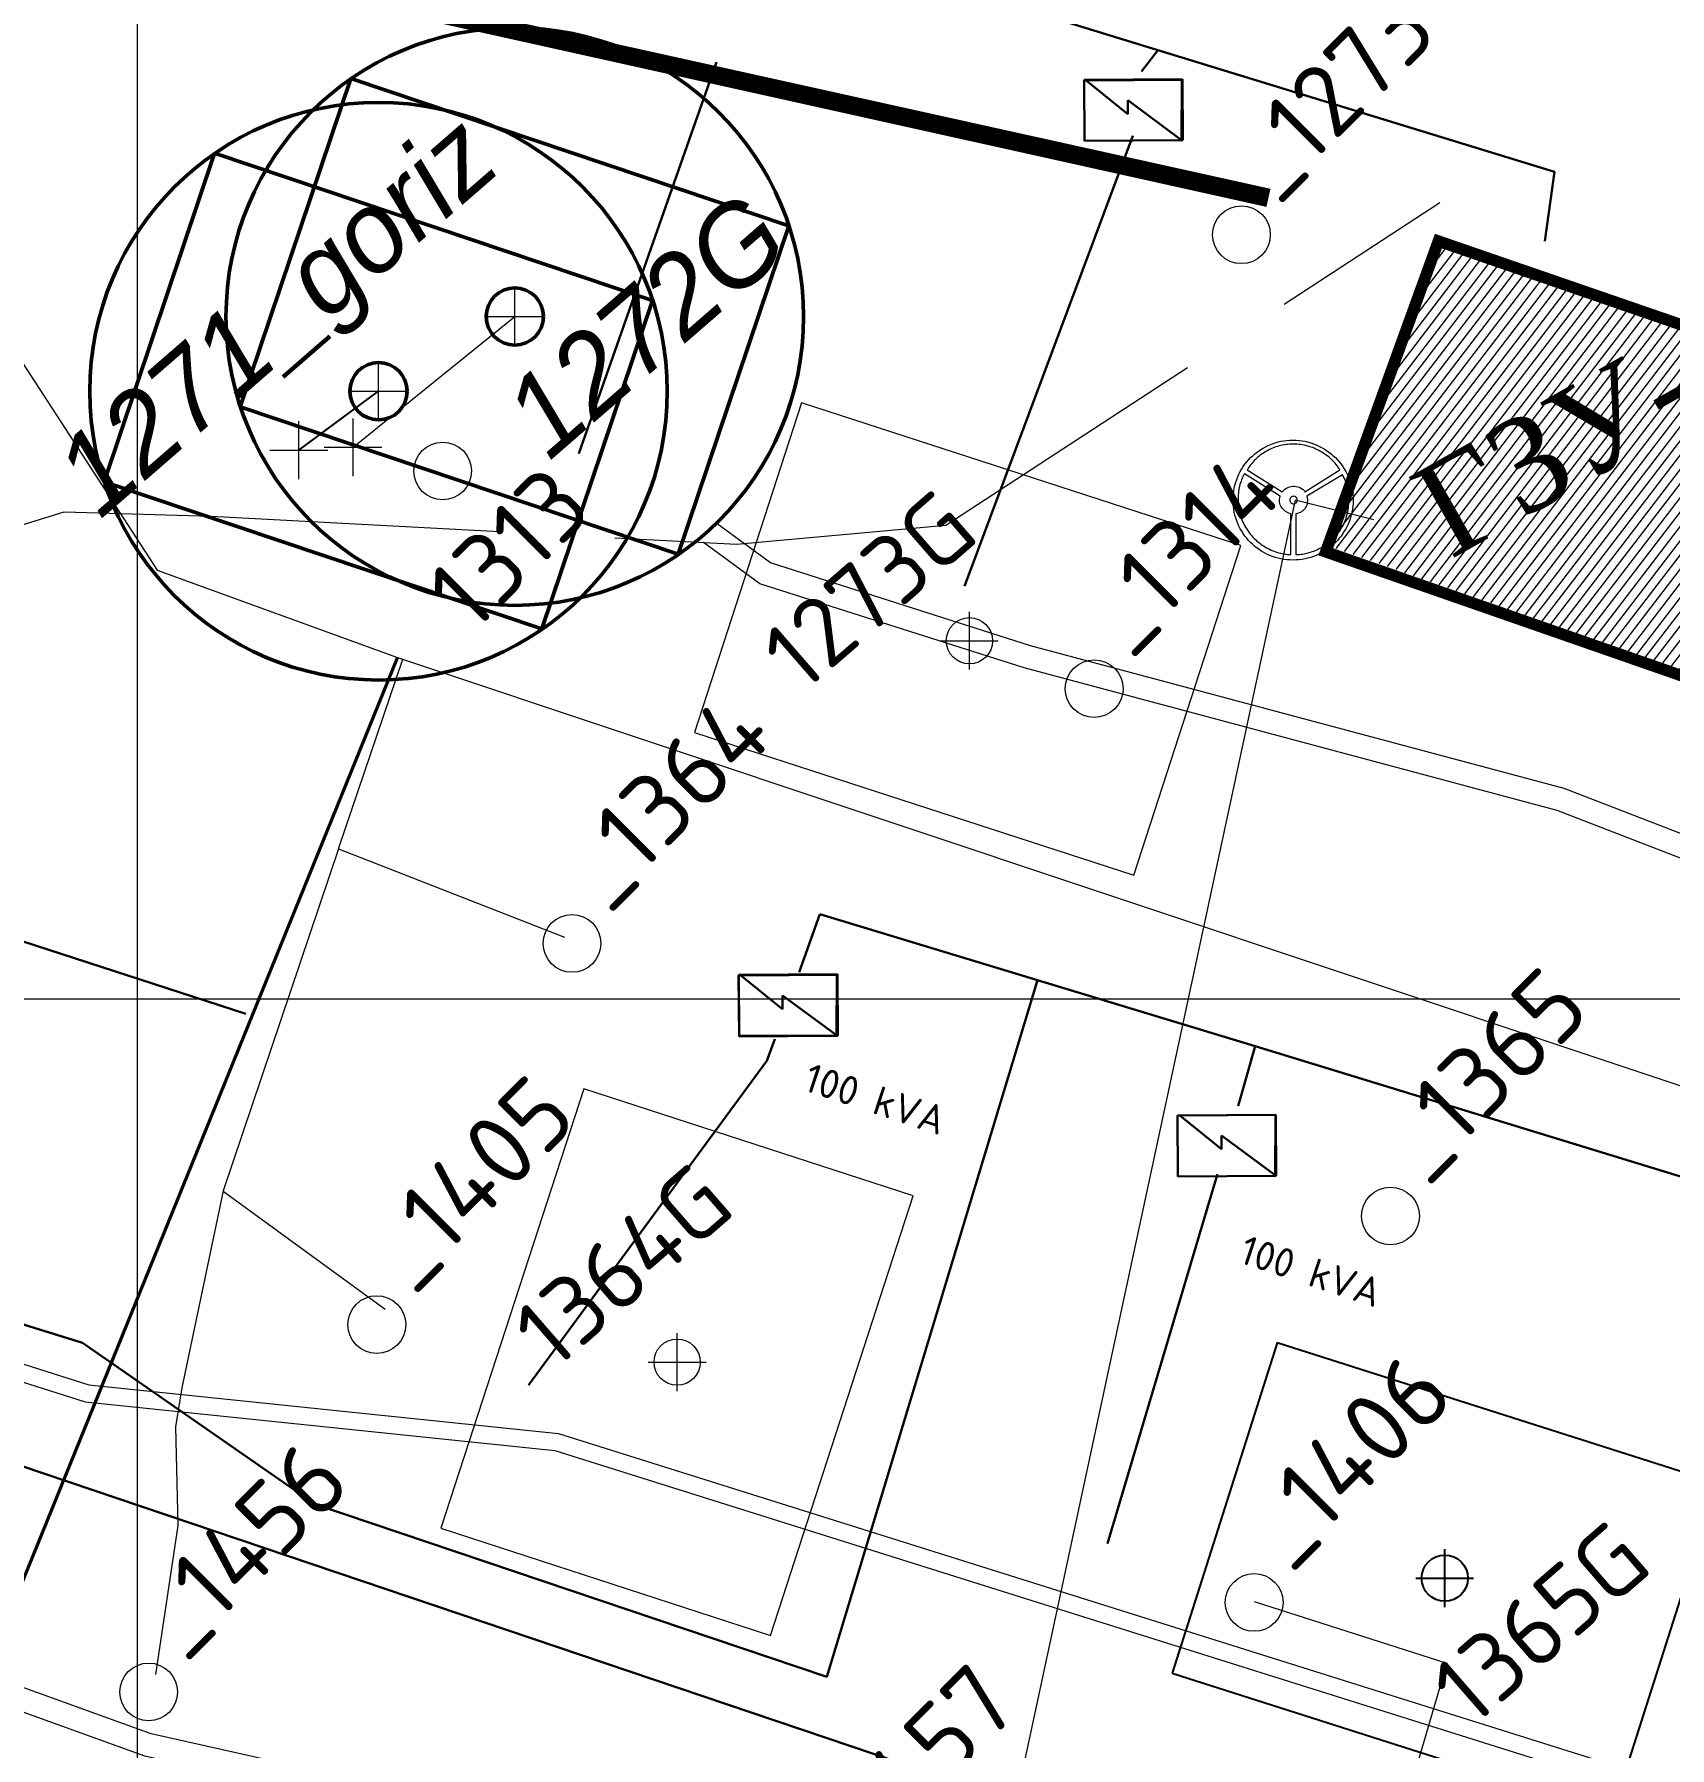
# Model space of a CAD drawing. Header units: millimetres. Extents: x 519 to 9564855, y -810 to 5021775.
# Drawn here: x 9535982.2 to 9536265.3, y 4998870.3 to 4999167 of the extents above; entities that cross this region are included whole.
import ezdxf

# ---------------------------------------------------------------- set-up
doc = ezdxf.new("R2010")
doc.units = ezdxf.units.MM
doc.header["$LTSCALE"] = 2
doc.header["$MEASUREMENT"] = 0
doc.header["$PDMODE"] = 2
doc.header["$PDSIZE"] = 5
doc.linetypes.add('92051501$0$GROUND2', pattern=[35, 25, -10])
for name, color, linetype in [('COMPOUND', 3, 'Continuous'), ('GRID_PULKOVO', 7, 'Continuous'), ('OilColl&Flowlines', 3, 'Continuous'), ('OLD WELLS(dr.bfr2000)', 24, 'Continuous'), ('ROAD_FIELD', 255, '92051501$0$GROUND2'), ('ROAD_GROUND', 9, 'Continuous'), ('Скважины на 2015 год', 7, 'Continuous'), ('Скважины на 2025 год _ОСМОТР', 5, 'Continuous')]:
    doc.layers.add(name, color=color, linetype=linetype)
for name, color, linetype, lineweight in [('Скважины на 2024 год-125', 10, 'Continuous', 40), ('Скважины на 2026', 222, 'Continuous', 50), ('Скважины на 2026 доп.', 222, 'Continuous', 50), ('ТХ_Проект. НГ', 244, 'g_122_n', 50), ('ТХ_Сущ. НГ', 244, 'g_122_n', 5), ('Электро', 1, 'Continuous', 30), ('Электроснаб', 1, 'Continuous', 18), ('Электроснабжене', 1, 'Continuous', 18)]:
    doc.layers.add(name, color=color, linetype=linetype, lineweight=lineweight)
doc.styles.add('92051501$0$STANDARD', font='simplex.shx')
doc.styles.add('Elect', font='isocpeur.ttf')
doc.styles.add('Line_GUGK', font='')
doc.styles.get("Standard").update_dxf_attribs({"font": 'isocpeur.ttf', "width": 0.5})
doc.styles.get('Line_GUGK').set_extended_font_data('Bm431', italic=True)
doc.linetypes.add('g_122_n', pattern='A,2,-2,3,-0.6,["Н",Line_GUGK,S=2,R=0,X=0,Y=-1],-3,3,-2,8,-2,8,-2,6', length=41.6)
doc.linetypes.add('WTR_LINE', pattern='A,0.5,-0.2,["W",92051501$0$STANDARD,S=0.1,R=0,X=-0.1,Y=-0.05],-0.05', length=0.75)

msp = doc.modelspace()

# ---------------------------------------------------------------- hatches: boundary and pattern name
at = {"layer": 'Скважины на 2015 год', "linetype": 'ByBlock', "lineweight": 0, "ltscale": 5}
h = msp.add_hatch(dxfattribs=at)
h.set_pattern_fill('ANSI31', color=5, scale=12, angle=7.5725136, style=0)
h.set_pattern_definition([(52.572513574, (751869.8456, -1213630.82), (-1.19118473032, 0.9116353099), [])])
h.paths.add_polyline_path([(9536206.66141, 4999078.31444), (9536290.62971, 4999048.67857), (9536309.25463, 4999101.44918), (9536225.28633, 4999131.08505)])
h.paths.add_polyline_path([(9536228.11061, 4999065.96258), (9536333.33134, 4999125.66926), (9536316.47115, 4999155.38189), (9536211.25041, 4999095.67521)], flags=9)

# ---------------------------------------------------------------- linework, layer by layer
at = {"color": 5, "linetype": 'WTR_LINE', "lineweight": 0, "ltscale": 20}
for p, q in [((9536193.39914, 4998895.64913), (9536226.73783, 4998884.99399)), ((9536226.73783, 4998884.99399), (9536150.40934, 4998624.90711))]:
    msp.add_line(p, q, dxfattribs=at)
at = {"layer": 'COMPOUND', "lineweight": 0, "const_width": 2}
msp.add_lwpolyline([(9536309.54316, 4999102.16352), (9536290.34118, 4999047.96422), (9536205.79559, 4999077.39909), (9536225.29755, 4999131.19838), (9536309.54316, 4999102.16352)], dxfattribs=at)
at = {"layer": 'GRID_PULKOVO', "lineweight": 0}
for p, q in [((9536000, 5010000), (9536000, 4992000)), ((9533000, 4999000), (9548000, 4999000))]:
    msp.add_line(p, q, dxfattribs=at)
at = {"layer": 'OilColl&Flowlines', "color": 3, "linetype": 'ByBlock', "lineweight": 0, "ltscale": 50}
msp.add_lwpolyline([(9535842.89551, 4999187.71078), (9535953.13227, 4999151.60181), (9536003.4826, 4999074.2352), (9536045.05807, 4999059.11796), (9536584.00191, 4998879.20423), (9537271.93043, 4998672.00883), (9537451.05773, 4998617.67724)], dxfattribs=at)
at = {"layer": 'OilColl&Flowlines', "lineweight": 0}
for points in [[(9536200.13989, 4999096.74684), (9536200.13989, 4999096.74684), (9536200.66961, 4999096.73645), (9536201.18895, 4999096.69491), (9536201.70829, 4999096.6222), (9536202.21723, 4999096.53911), (9536202.7158, 4999096.41447), (9536203.20397, 4999096.27944), (9536203.69215, 4999096.11325), (9536204.15955, 4999095.92629), (9536204.61656, 4999095.71856), (9536205.06319, 4999095.49005), (9536205.49943, 4999095.24077), (9536205.92529, 4999094.97071), (9536206.33037, 4999094.67989), (9536206.72507, 4999094.36828), (9536207.09899, 4999094.0463), (9536207.46252, 4999093.70354), (9536207.80528, 4999093.34), (9536208.13766, 4999092.96608), (9536208.44926, 4999092.57138), (9536208.74009, 4999092.1663), (9536209.01014, 4999091.74045), (9536209.25942, 4999091.30421), (9536209.48793, 4999090.85758), (9536209.70605, 4999090.40056), (9536209.89301, 4999089.92277), (9536210.0592, 4999089.44498), (9536210.19423, 4999088.94642), (9536210.30848, 4999088.44786), (9536210.40196, 4999087.93891), (9536210.47467, 4999087.41958), (9536210.51622, 4999086.88985), (9536210.5266, 4999086.36013), (9536210.5266, 4999086.36013), (9536210.51622, 4999085.82002), (9536210.47467, 4999085.2903), (9536210.40196, 4999084.77096), (9536210.30848, 4999084.26202), (9536210.19423, 4999083.76345), (9536210.0592, 4999083.26489), (9536209.89301, 4999082.77672), (9536209.70605, 4999082.30931), (9536209.48793, 4999081.8523), (9536209.25942, 4999081.40567), (9536209.01014, 4999080.96943), (9536208.74009, 4999080.54357), (9536208.44926, 4999080.13849), (9536208.13766, 4999079.7438), (9536207.80528, 4999079.36987), (9536207.46252, 4999079.00634), (9536207.09899, 4999078.66358), (9536206.72507, 4999078.34159), (9536206.33037, 4999078.02999), (9536205.92529, 4999077.73916), (9536205.49943, 4999077.46911), (9536205.06319, 4999077.21983), (9536204.61656, 4999076.99132), (9536204.15955, 4999076.78358), (9536203.69215, 4999076.59662), (9536203.20397, 4999076.44082), (9536202.7158, 4999076.29541), (9536202.21723, 4999076.18115), (9536201.70829, 4999076.08767), (9536201.18895, 4999076.02535), (9536200.66961, 4999075.98381), (9536200.13989, 4999075.97342), (9536200.13989, 4999075.97342), (9536199.59978, 4999075.98381), (9536199.07006, 4999076.02535), (9536198.55073, 4999076.08767), (9536198.04178, 4999076.18115), (9536197.53283, 4999076.29541), (9536197.04465, 4999076.44082), (9536196.55648, 4999076.59662), (9536196.08908, 4999076.78358), (9536195.62167, 4999076.99132), (9536195.17504, 4999077.21983), (9536194.7388, 4999077.46911), (9536194.32333, 4999077.73916), (9536193.91825, 4999078.02999), (9536193.52356, 4999078.34159), (9536193.14964, 4999078.66358), (9536192.7861, 4999079.00634), (9536192.44334, 4999079.36987), (9536192.11097, 4999079.7438), (9536191.80975, 4999080.13849), (9536191.51892, 4999080.54357), (9536191.24887, 4999080.96943), (9536190.99959, 4999081.40567), (9536190.77108, 4999081.8523), (9536190.56335, 4999082.30931), (9536190.37638, 4999082.77672), (9536190.22058, 4999083.26489), (9536190.07517, 4999083.76345), (9536189.96092, 4999084.26202), (9536189.86744, 4999084.77096), (9536189.80512, 4999085.2903), (9536189.76357, 4999085.82002), (9536189.75318, 4999086.36013), (9536189.75318, 4999086.36013), (9536189.76357, 4999086.88985), (9536189.80512, 4999087.41958), (9536189.86744, 4999087.93891), (9536189.96092, 4999088.44786), (9536190.07517, 4999088.94642), (9536190.22058, 4999089.44498), (9536190.37638, 4999089.92277), (9536190.56335, 4999090.40056), (9536190.77108, 4999090.85758), (9536190.99959, 4999091.30421), (9536191.24887, 4999091.74045), (9536191.51892, 4999092.1663), (9536191.80975, 4999092.57138), (9536192.11097, 4999092.96608), (9536192.44334, 4999093.34), (9536192.7861, 4999093.70354), (9536193.14964, 4999094.0463), (9536193.52356, 4999094.36828), (9536193.91825, 4999094.67989), (9536194.32333, 4999094.97071), (9536194.7388, 4999095.24077), (9536195.17504, 4999095.49005), (9536195.62167, 4999095.71856), (9536196.08908, 4999095.92629), (9536196.55648, 4999096.11325), (9536197.04465, 4999096.27944), (9536197.53283, 4999096.41447), (9536198.04178, 4999096.53911), (9536198.55073, 4999096.6222), (9536199.07006, 4999096.69491), (9536199.59978, 4999096.73645), (9536200.13989, 4999096.74684)], [(9536198.27028, 4999087.78311), (9536198.27028, 4999087.78311), (9536198.47802, 4999088.03239), (9536198.71691, 4999088.25051), (9536198.97658, 4999088.42709), (9536199.23625, 4999088.56211), (9536199.51669, 4999088.65559), (9536199.80752, 4999088.7283), (9536200.09835, 4999088.75946), (9536200.38917, 4999088.75946), (9536200.66961, 4999088.7283), (9536200.95006, 4999088.66598), (9536201.20972, 4999088.58289), (9536201.44862, 4999088.46863), (9536201.67713, 4999088.33361), (9536201.86409, 4999088.16742), (9536202.03027, 4999087.99084), (9536202.1653, 4999087.78311), (9536208.25191, 4999091.59503), (9536208.25191, 4999091.59503), (9536208.1065, 4999091.83393), (9536207.94031, 4999092.06243), (9536207.77412, 4999092.29094), (9536207.59755, 4999092.51945), (9536207.41059, 4999092.73757), (9536207.22363, 4999092.95569), (9536207.01589, 4999093.16343), (9536206.80816, 4999093.37116), (9536206.59004, 4999093.56851), (9536206.37192, 4999093.76586), (9536206.13302, 4999093.95282), (9536205.89413, 4999094.12939), (9536205.65524, 4999094.30596), (9536205.40595, 4999094.47215), (9536205.14629, 4999094.63834), (9536204.88662, 4999094.78375), (9536204.61656, 4999094.92917), (9536204.34651, 4999095.07458), (9536204.06607, 4999095.19922), (9536203.78563, 4999095.32386), (9536203.50519, 4999095.43812), (9536203.21436, 4999095.54198), (9536202.92353, 4999095.63546), (9536202.6327, 4999095.71856), (9536202.33149, 4999095.80165), (9536202.03027, 4999095.86397), (9536201.72906, 4999095.92629), (9536201.41746, 4999095.97822), (9536201.11624, 4999096.00938), (9536200.80464, 4999096.04055), (9536200.49304, 4999096.05093), (9536200.18144, 4999096.06132), (9536200.18144, 4999096.06132), (9536199.86984, 4999096.05093), (9536199.55824, 4999096.04055), (9536199.24664, 4999096.00938), (9536198.93503, 4999095.97822), (9536198.63382, 4999095.92629), (9536198.3326, 4999095.87436), (9536198.03139, 4999095.81204), (9536197.74056, 4999095.73933), (9536197.43935, 4999095.64585), (9536197.15891, 4999095.55237), (9536196.86808, 4999095.45889), (9536196.58764, 4999095.34464), (9536196.31758, 4999095.21999), (9536196.04753, 4999095.09535), (9536195.77747, 4999094.96033), (9536195.51781, 4999094.81491), (9536195.25814, 4999094.6695), (9536195.00886, 4999094.50331), (9536194.75958, 4999094.33712), (9536194.52068, 4999094.17094), (9536194.29217, 4999093.98398), (9536194.06367, 4999093.79702), (9536193.84555, 4999093.61005), (9536193.62742, 4999093.40232), (9536193.41969, 4999093.19459), (9536193.22234, 4999092.98685), (9536193.03538, 4999092.76873), (9536192.84842, 4999092.54022), (9536192.67185, 4999092.31172), (9536192.49527, 4999092.08321), (9536192.33947, 4999091.84431), (9536192.18367, 4999091.59503), (9536198.27028, 4999087.78311)], [(9536199.73481, 4999083.97119), (9536199.73481, 4999083.97119), (9536199.49592, 4999084.05428), (9536199.26741, 4999084.14776), (9536199.0389, 4999084.2724), (9536198.83117, 4999084.40743), (9536198.63382, 4999084.56323), (9536198.45725, 4999084.72942), (9536198.29106, 4999084.91638), (9536198.15603, 4999085.11373), (9536198.03139, 4999085.32146), (9536197.92752, 4999085.53958), (9536197.85482, 4999085.76809), (9536197.80288, 4999086.00698), (9536197.78211, 4999086.25626), (9536197.7925, 4999086.50554), (9536197.83404, 4999086.75483), (9536197.90675, 4999087.01449), (9536191.70588, 4999090.90951), (9536191.70588, 4999090.90951), (9536191.57086, 4999090.66023), (9536191.44622, 4999090.41095), (9536191.33196, 4999090.15128), (9536191.22809, 4999089.89161), (9536191.12423, 4999089.62156), (9536191.03075, 4999089.34112), (9536190.94765, 4999089.07106), (9536190.87495, 4999088.78023), (9536190.81263, 4999088.49979), (9536190.76069, 4999088.20897), (9536190.70876, 4999087.91814), (9536190.6776, 4999087.62731), (9536190.64644, 4999087.32609), (9536190.62567, 4999087.02488), (9536190.61528, 4999086.72367), (9536190.61528, 4999086.42245), (9536190.62567, 4999086.12124), (9536190.64644, 4999085.82002), (9536190.66721, 4999085.50842), (9536190.70876, 4999085.20721), (9536190.75031, 4999084.90599), (9536190.81263, 4999084.60478), (9536190.87495, 4999084.30356), (9536190.94765, 4999084.00235), (9536191.03075, 4999083.70113), (9536191.12423, 4999083.41031), (9536191.22809, 4999083.11948), (9536191.34235, 4999082.82865), (9536191.46699, 4999082.53782), (9536191.60202, 4999082.25738), (9536191.74743, 4999081.97694), (9536191.90323, 4999081.6965), (9536191.90323, 4999081.6965), (9536192.05903, 4999081.42644), (9536192.23561, 4999081.16678), (9536192.40179, 4999080.90711), (9536192.58875, 4999080.65783), (9536192.7861, 4999080.41893), (9536192.98345, 4999080.18004), (9536193.1808, 4999079.95153), (9536193.39892, 4999079.73341), (9536193.60665, 4999079.52568), (9536193.83516, 4999079.31794), (9536194.06367, 4999079.12059), (9536194.30256, 4999078.93363), (9536194.54146, 4999078.74667), (9536194.78035, 4999078.58048), (9536195.02963, 4999078.4143), (9536195.2893, 4999078.2585), (9536195.53858, 4999078.1027), (9536195.80863, 4999077.96767), (9536196.0683, 4999077.83264), (9536196.33836, 4999077.708), (9536196.60841, 4999077.59375), (9536196.88885, 4999077.48988), (9536197.15891, 4999077.38601), (9536197.43935, 4999077.30292), (9536197.73018, 4999077.21983), (9536198.01062, 4999077.14712), (9536198.29106, 4999077.0848), (9536198.58189, 4999077.03286), (9536198.87271, 4999076.98093), (9536199.15315, 4999076.94977), (9536199.44398, 4999076.929), (9536199.73481, 4999076.90822), (9536199.73481, 4999083.97119)], [(9536202.52884, 4999087.01449), (9536202.52884, 4999087.01449), (9536202.59116, 4999086.74444), (9536202.62232, 4999086.47438), (9536202.62232, 4999086.21472), (9536202.60154, 4999085.96544), (9536202.56, 4999085.71615), (9536202.49768, 4999085.47726), (9536202.4042, 4999085.25914), (9536202.30033, 4999085.05141), (9536202.1653, 4999084.85406), (9536201.99911, 4999084.6671), (9536201.82254, 4999084.5113), (9536201.62519, 4999084.3555), (9536201.40707, 4999084.23086), (9536201.16818, 4999084.12699), (9536200.90851, 4999084.03351), (9536200.62807, 4999083.97119), (9536200.62807, 4999076.90822), (9536200.62807, 4999076.90822), (9536200.90851, 4999076.91861), (9536201.18895, 4999076.93938), (9536201.46939, 4999076.97054), (9536201.74983, 4999077.01209), (9536202.03027, 4999077.06402), (9536202.31071, 4999077.11596), (9536202.59116, 4999077.18867), (9536202.8716, 4999077.26137), (9536203.15204, 4999077.34447), (9536203.43248, 4999077.43795), (9536203.71292, 4999077.54181), (9536203.98298, 4999077.64568), (9536204.25303, 4999077.77032), (9536204.52308, 4999077.89496), (9536204.79314, 4999078.02999), (9536205.05281, 4999078.1754), (9536205.31247, 4999078.32082), (9536205.57214, 4999078.487), (9536205.82142, 4999078.65319), (9536206.0707, 4999078.82977), (9536206.3096, 4999079.00634), (9536206.54849, 4999079.20369), (9536206.777, 4999079.40103), (9536207.00551, 4999079.60877), (9536207.22363, 4999079.8165), (9536207.43136, 4999080.04501), (9536207.6391, 4999080.27352), (9536207.83644, 4999080.51241), (9536208.02341, 4999080.75131), (9536208.21037, 4999081.00059), (9536208.37655, 4999081.26026), (9536208.54274, 4999081.53031), (9536208.54274, 4999081.53031), (9536208.69854, 4999081.81075), (9536208.84396, 4999082.09119), (9536208.97898, 4999082.38202), (9536209.10362, 4999082.66246), (9536209.20749, 4999082.95329), (9536209.31136, 4999083.2545), (9536209.40484, 4999083.54533), (9536209.48793, 4999083.83616), (9536209.56064, 4999084.13737), (9536209.63335, 4999084.43859), (9536209.68528, 4999084.72942), (9536209.72683, 4999085.03063), (9536209.75799, 4999085.33185), (9536209.78915, 4999085.63306), (9536209.79953, 4999085.92389), (9536209.80992, 4999086.2251), (9536209.80992, 4999086.52632), (9536209.78915, 4999086.81715), (9536209.76837, 4999087.10797), (9536209.73721, 4999087.40919), (9536209.70605, 4999087.70002), (9536209.65412, 4999087.98046), (9536209.60219, 4999088.27129), (9536209.52948, 4999088.55173), (9536209.45677, 4999088.83217), (9536209.37368, 4999089.11261), (9536209.2802, 4999089.39305), (9536209.18672, 4999089.6631), (9536209.07246, 4999089.92277), (9536208.95821, 4999090.19283), (9536208.83357, 4999090.45249), (9536208.69854, 4999090.70178), (9536202.52884, 4999087.01449)], [(9536202.603, 4998822.202), (9536148.728, 4998844.938), (9536200.57027, 4999086.32153)], [(9536200.22299, 4999087.01449), (9536200.22299, 4999087.01449), (9536200.08796, 4999087.00411), (9536199.96332, 4999086.96256), (9536199.85945, 4999086.90024), (9536199.75558, 4999086.82753), (9536199.68288, 4999086.72367), (9536199.62056, 4999086.6198), (9536199.57901, 4999086.49516), (9536199.56862, 4999086.36013), (9536199.56862, 4999086.36013), (9536199.57901, 4999086.2251), (9536199.62056, 4999086.11085), (9536199.68288, 4999085.9966), (9536199.75558, 4999085.90312), (9536199.85945, 4999085.82002), (9536199.96332, 4999085.76809), (9536200.08796, 4999085.72654), (9536200.22299, 4999085.71615), (9536200.22299, 4999085.71615), (9536200.35801, 4999085.72654), (9536200.47227, 4999085.76809), (9536200.58652, 4999085.82002), (9536200.68, 4999085.90312), (9536200.76309, 4999085.9966), (9536200.81503, 4999086.11085), (9536200.85658, 4999086.2251), (9536200.86696, 4999086.36013), (9536200.86696, 4999086.36013), (9536200.85658, 4999086.49516), (9536200.81503, 4999086.6198), (9536200.76309, 4999086.72367), (9536200.68, 4999086.82753), (9536200.58652, 4999086.90024), (9536200.47227, 4999086.96256), (9536200.35801, 4999087.00411), (9536200.22299, 4999087.01449)], [(9536214.124, 4999082.949), (9536200.488, 4999086.342)]]:
    msp.add_lwpolyline(points, dxfattribs=at)
at = {"layer": 'OLD WELLS(dr.bfr2000)', "lineweight": 0}
for centre in [(9536191.2, 4999132.3), (9536052.9, 4999091.4), (9536165.7, 4999053.7), (9536075.3, 4999009.6), (9536217, 4998962.4), (9536041.5, 4998943.6), (9536193.4, 4998895.5), (9536002, 4998880)]:
    msp.add_circle(centre, 5, dxfattribs=at)
at = {"layer": 'ROAD_FIELD', "color": 5, "lineweight": 0}
msp.add_lwpolyline([(9535741.5607, 4999007.75802), (9535826.75198, 4999033.03513), (9535916.40027, 4999052.68816), (9535941.91437, 4999070.25093), (9535987.35013, 4999084.34044), (9536012.82527, 4999083.5608), (9536103.7781, 4999078.70935), (9536139.99506, 4999081.99143), (9536225.53064, 4999137.86818)], dxfattribs=at)
at = {"layer": 'ROAD_FIELD', "lineweight": 0}
msp.add_lwpolyline([(9535741.5607, 4999007.75802), (9535826.75198, 4999033.03513), (9535916.40027, 4999052.68816), (9535941.91437, 4999070.25093), (9535987.35013, 4999084.34044), (9536012.82527, 4999083.5608), (9536103.7781, 4999078.70935), (9536139.99506, 4999081.99143), (9536225.53064, 4999137.86818)], dxfattribs=at)
at = {"layer": 'ROAD_GROUND', "color": 8, "lineweight": 0, "const_width": 3, "flags": 128}
msp.add_lwpolyline([(9535482.88214, 4999363.53279), (9535740.35303, 4999287.63363), (9535851.01359, 4999254.23529), (9535968.89072, 4999210.95935), (9536029.46611, 4999192.94579), (9536044.426, 4999172.33617), (9536195.88008, 4999138.71435)], dxfattribs=at)
at = {"layer": 'ROAD_GROUND', "lineweight": 0, "flags": 128}
for points in [[(9535483.30627, 4999364.97158), (9535740.78181, 4999289.07105), (9535851.48918, 4999255.65858), (9535969.36344, 4999212.38369), (9536030.38123, 4999194.23858), (9536045.306, 4999173.67733), (9536196.20515, 4999140.17871)], [(9535482.458, 4999362.094), (9535739.915, 4999286.199), (9535850.538, 4999252.812), (9535968.418, 4999209.535), (9536028.551, 4999191.653), (9536043.546, 4999170.995), (9536195.555, 4999137.25)]]:
    msp.add_lwpolyline(points, dxfattribs=at)
at = {"layer": 'ROAD_GROUND', "lineweight": 0}
for points in [[(9536430.58638, 4998971.0824), (9536314.23743, 4999010.47496), (9536247.10045, 4999036.42858), (9536154.7024, 4999061.15007), (9536109.63576, 4999075.49008), (9536100.41153, 4999082.24257)], [(9536429.30361, 4998967.29366), (9536312.87429, 4999006.71343), (9536245.8588, 4999032.6201), (9536153.57843, 4999057.31009), (9536107.80025, 4999071.87652), (9536098.0488, 4999079.01495)], [(9535735.34603, 4999006.41982), (9535897.56916, 4998959.88296), (9535991.02239, 4998930.20254), (9536072.3267, 4998921.80209), (9536315.70082, 4998845.27312), (9536368.2627, 4998831.28326), (9536569.77871, 4998762.04733)], [(9535741.5607, 4999007.75802), (9535898.437, 4998962.755), (9535991.637, 4998933.155), (9536072.937, 4998924.755), (9536316.537, 4998848.155), (9536369.137, 4998834.155), (9536570.75351, 4998764.88454)], [(9536550.68935, 4998698.67657), (9536517.14351, 4998714.05618), (9536449.32948, 4998730.99886), (9536389.88939, 4998748.93158), (9536328.89098, 4998772.1192), (9536276.37587, 4998793.86126), (9536234.47213, 4998810.56642), (9536177.53344, 4998820.733), (9536129.81305, 4998844.1662), (9536002.44911, 4998872.74853), (9535936.11277, 4998896.69996), (9535697.45964, 4998976.27686)], [(9536549.02233, 4998695.04049), (9536515.81387, 4998710.26542), (9536448.26641, 4998727.1415), (9536388.59947, 4998745.14267), (9536327.41494, 4998768.40104), (9536274.89461, 4998790.14563), (9536233.36867, 4998806.70018), (9536176.27589, 4998816.89428), (9536128.47507, 4998840.36698), (9536001.32751, 4998868.90075), (9535934.84749, 4998892.90535), (9535693.7251, 4998973.3056)]]:
    msp.add_lwpolyline(points, dxfattribs=at)
at = {"layer": 'Скважины на 2024 год-125', "color": 0, "linetype": 'ByBlock', "lineweight": 0}
for points in [[(9536096.48723, 4999046.12898), (9536172.57175, 4999021.40762), (9536191.11277, 4999078.47102), (9536115.02825, 4999103.19238)], [(9536109.67102, 4998889.78723), (9536134.39238, 4998965.87175), (9536077.32898, 4998984.41277), (9536052.60762, 4998908.32825)]]:
    msp.add_lwpolyline(points, close=True, dxfattribs=at)
for centre in [(9536144.1, 4999062), (9536093.5, 4998937.1)]:
    msp.add_circle(centre, 4, dxfattribs=at)
for p in [(9536144.1, 4999062), (9536093.5, 4998937.1)]:
    msp.add_point(p, dxfattribs=at)
at = {"layer": 'Скважины на 2025 год _ОСМОТР', "color": 0, "linetype": 'ByBlock', "lineweight": -2, "ltscale": 50}
msp.add_lwpolyline([(9536179.17978, 4998883.26498), (9536255.40243, 4998858.97285), (9536273.62153, 4998916.13984), (9536197.39888, 4998940.43197)], close=True, dxfattribs=at)
at = {"layer": 'Скважины на 2025 год _ОСМОТР', "color": 0, "linetype": 'ByBlock', "lineweight": -2}
msp.add_circle((9536226.40066, 4998899.70241), 4, dxfattribs=at)
msp.add_point((9536226.4, 4998899.7), dxfattribs=at)
at = {"layer": 'Скважины на 2026', "lineweight": 5}
msp.add_line((9536037.4, 4999095.5), (9536065.39, 4999118.13), dxfattribs=at)
at = {"layer": 'Скважины на 2026 доп.', "color": 5, "linetype": 'ByBlock', "lineweight": 25}
msp.add_line((9536028, 4999095), (9536041.8, 4999105.2), dxfattribs=at)
at = {"layer": 'Скважины на 2026 доп.'}
msp.add_lwpolyline([(9536036.98205, 4999159.34801), (9536017.86176, 4999102.4761), (9536093.69097, 4999076.98238), (9536112.81126, 4999133.85429)], close=True, dxfattribs=at)
at = {"layer": 'Скважины на 2026 доп.', "color": 5}
msp.add_lwpolyline([(9536013.39205, 4999146.41801), (9535994.27176, 4999089.5461), (9536070.10097, 4999064.05238), (9536089.22126, 4999120.92429)], close=True, dxfattribs=at)
at = {"layer": 'Скважины на 2026 доп.'}
for radius in [50, 4.96016]:
    msp.add_circle((9536065.39, 4999118.13), radius, dxfattribs=at)
at = {"layer": 'Скважины на 2026 доп.', "color": 5}
for radius in [50, 4.96016]:
    msp.add_circle((9536041.8, 4999105.2), radius, dxfattribs=at)
at = {"layer": 'Скважины на 2026 доп.', "lineweight": 0}
for p in [(9536065.39, 4999118.13), (9536037.4, 4999095.5), (9536037.4, 4999095.5)]:
    msp.add_point(p, dxfattribs=at)
at = {"layer": 'Скважины на 2026 доп.', "color": 5, "lineweight": 0}
for p in [(9536041.8, 4999105.2), (9536028, 4999095)]:
    msp.add_point(p, dxfattribs=at)
at = {"layer": 'ТХ_Проект. НГ', "color": 3, "linetype": 'ByBlock', "lineweight": 40, "ltscale": 0.3, "elevation": -0.4235}
msp.add_lwpolyline([(9535969.84856, 4998873.79296), (9536045.05807, 4999059.11796)], dxfattribs=at)
at = {"layer": 'ТХ_Проект. НГ', "color": 3, "linetype": 'ByBlock', "lineweight": 30, "ltscale": 0.3}
msp.add_lwpolyline([(9535920.9, 4999029.2), (9536018.79848, 4998997.39086)], dxfattribs=at)
at = {"layer": 'ТХ_Сущ. НГ', "color": 3, "linetype": 'ByBlock', "lineweight": 13, "ltscale": 0.3}
for p, q in [((9536034.8847, 4999025.9752, -23.0709), (9536014.9306, 4998966.7628, -23.137)), ((9536034.8847, 4999025.9752, -23.0709), (9536073.974, 4999010.6619, -23.6154)), ((9536014.9306, 4998966.7628, -23.137), (9536007.765, 4998932.626, -22.7788)), ((9536042.94701, 4998946.22796), (9536014.9306, 4998966.6628, -23.137)), ((9536007.765, 4998932.626, -22.7788), (9536006.6337, 4998925.9251, -22.8308)), ((9536006.6337, 4998925.9251, -22.8308), (9536007.0566, 4998908.7996, -22.8035)), ((9536007.0566, 4998908.7996, -22.8035), (9536003.1969, 4998883.0119, -22.9795))]:
    msp.add_line(p, q, dxfattribs=at)
at = {"layer": 'ТХ_Сущ. НГ', "color": 3, "linetype": 'ByBlock', "lineweight": 13, "ltscale": 0.3, "elevation": -23.0709}
msp.add_lwpolyline([(9536034.8847, 4999025.9752), (9536046.0202, 4999058.8363)], dxfattribs=at)
at = {"layer": 'Электро', "ltscale": 0.05}
for p, q in [((9536108.54957, 4999185.28398, 0), (9536245.38281, 4999143.21544, 0)), ((9536118.20757, 4999014.63998, 0), (9536193.58457, 4998991.79098, 0)), ((9536119.41356, 4998882.59852, 0), (9536155.89607, 4999003.21548, 0)), ((9536191.03657, 4998982.85698, 0), (9536193.58457, 4998991.79098, 0)), ((9536193.58457, 4998991.79098, 0), (9536337.50257, 4998947.72898, 0)), ((9536190.62345, 4998981.47856, 0), (9536191.03657, 4998982.85698, 0))]:
    msp.add_line(p, q, dxfattribs=at)
at = {"layer": 'Электро'}
for p, q in [((9536176.76505, 4999164.31155, 0), (9536173.89169, 4999160.58133, 0)), ((9536076.50643, 4999094.45165), (9536100.33174, 4999162.16833)), ((9536163.95408, 4999159.1196, 0), (9536181.00251, 4999159.22394, 0)), ((9536164.01878, 4999148.54725, 0), (9536163.95408, 4999159.1196, 0)), ((9536180.90525, 4999159.12549, 0), (9536164.30965, 4999159.02393, 0)), ((9536164.30965, 4999159.02393, 0), (9536171.52143, 4999153.19669, 0)), ((9536180.83156, 4999148.68303, 0), (9536180.90525, 4999159.12549, 0)), ((9536181.00251, 4999159.22394, 0), (9536181.06721, 4999148.65159, 0)), ((9536171.52143, 4999153.19669, 0), (9536171.5069, 4999155.57193, 0)), ((9536171.5069, 4999155.57193, 0), (9536180.83156, 4999148.68303, 0)), ((9536172.38257, 4999149.44698, 0), (9536143.25957, 4999071.42798, 0)), ((9536181.06721, 4999148.65159, 0), (9536164.01878, 4999148.54725, 0)), ((9536245.38281, 4999143.21544, -0.00006), (9536243.72481, 4999131.17344, -0.00006)), ((9535523.56951, 4999085.41943), (9535990.54762, 4998940.44343, -32.48786)), ((9536118.20757, 4999014.63998, -0.00006), (9536115.14057, 4999006.05298, -0.00006)), ((9536115.14057, 4999006.05298, -0.00006), (9536114.62332, 4999004.63008, -0.00006)), ((9536104.1464, 4999004.04175, 0), (9536121.19483, 4999004.14609, 0)), ((9536104.2111, 4998993.4694, 0), (9536104.1464, 4999004.04175, 0)), ((9536104.19682, 4999004.14813, 0), (9536121.24525, 4999004.25247, 0)), ((9536104.26152, 4998993.57578, 0), (9536104.19682, 4999004.14813, 0)), ((9536121.148, 4999004.15402, 0), (9536104.5524, 4999004.05245, 0)), ((9536104.5524, 4999004.05245, 0), (9536111.76418, 4998998.22522, 0)), ((9536121.07431, 4998993.71156, 0), (9536121.148, 4999004.15402, 0)), ((9536121.19483, 4999004.14609, 0), (9536121.25953, 4998993.57374, 0)), ((9536121.24525, 4999004.25247, 0), (9536121.30995, 4998993.68012, 0)), ((9536111.76418, 4998998.22522, 0), (9536111.74964, 4999000.60045, 0)), ((9536111.74964, 4999000.60045, 0), (9536121.07431, 4998993.71156, 0)), ((9536121.25953, 4998993.57374, 0), (9536104.2111, 4998993.4694, 0)), ((9536121.30995, 4998993.68012, 0), (9536104.26152, 4998993.57578, 0)), ((9536110.41017, 4998993.04011, 0), (9536109.04257, 4998989.27798, 0)), ((9536109.04257, 4998989.27798, 0), (9536067.78857, 4998933.12498, 0)), ((9536180.11831, 4998979.81085, 0), (9536197.16674, 4998979.91519, 0)), ((9536180.18301, 4998969.2385, 0), (9536180.11831, 4998979.81085, 0)), ((9536197.11991, 4998979.92312, 0), (9536180.52431, 4998979.82155, 0)), ((9536180.52431, 4998979.82155, 0), (9536187.73609, 4998973.99432, 0)), ((9536197.04622, 4998969.48066, 0), (9536197.11991, 4998979.92312, 0)), ((9536197.16674, 4998979.91519, 0), (9536197.23144, 4998969.34284, 0)), ((9536187.73609, 4998973.99432, 0), (9536187.72156, 4998976.36955, 0)), ((9536187.72156, 4998976.36955, 0), (9536197.04622, 4998969.48066, 0)), ((9536197.23144, 4998969.34284, 0), (9536180.18301, 4998969.2385, 0)), ((9536185.98657, 4998966.00698, 0), (9536187.0798, 4998969.65471, 0)), ((9536167.98757, 4998905.72798, 0), (9536185.98657, 4998966.00698, 0)), ((9535990.54762, 4998940.44343, -32.48786), (9536030.77718, 4998912.52789, 0)), ((9536645.62099, 4998694.36219, 0), (9535952.86743, 4998928.28055, 0)), ((9536119.41356, 4998882.59852, 0), (9536030.77718, 4998912.52789, 0))]:
    msp.add_line(p, q, dxfattribs=at)
at = {"layer": 'Электроснаб', "color": 1, "lineweight": 0, "ltscale": 0.05}
for p, q in [((9536108.54957, 4999185.28398, 0), (9536245.38281, 4999143.21544, 0)), ((9536118.20757, 4999014.63998, 0), (9536193.58457, 4998991.79098, 0)), ((9536119.41356, 4998882.59852, 0), (9536155.89607, 4999003.21548, 0)), ((9536191.03657, 4998982.85698, 0), (9536193.58457, 4998991.79098, 0)), ((9536193.58457, 4998991.79098, 0), (9536337.50257, 4998947.72898, 0)), ((9536190.62345, 4998981.47856, 0), (9536191.03657, 4998982.85698, 0))]:
    msp.add_line(p, q, dxfattribs=at)
at = {"layer": 'Электроснаб', "color": 1, "lineweight": 0}
for p, q in [((9536176.76505, 4999164.31155, 0), (9536173.89169, 4999160.58133, 0)), ((9536076.50643, 4999094.45165), (9536100.33174, 4999162.16833)), ((9536163.95408, 4999159.1196, 0), (9536181.00251, 4999159.22394, 0)), ((9536164.01878, 4999148.54725, 0), (9536163.95408, 4999159.1196, 0)), ((9536180.90525, 4999159.12549, 0), (9536164.30965, 4999159.02393, 0)), ((9536164.30965, 4999159.02393, 0), (9536171.52143, 4999153.19669, 0)), ((9536180.83156, 4999148.68303, 0), (9536180.90525, 4999159.12549, 0)), ((9536181.00251, 4999159.22394, 0), (9536181.06721, 4999148.65159, 0)), ((9536171.52143, 4999153.19669, 0), (9536171.5069, 4999155.57193, 0)), ((9536171.5069, 4999155.57193, 0), (9536180.83156, 4999148.68303, 0)), ((9536172.38257, 4999149.44698, 0), (9536143.25957, 4999071.42798, 0)), ((9536181.06721, 4999148.65159, 0), (9536164.01878, 4999148.54725, 0)), ((9536245.38281, 4999143.21544, -0.00006), (9536243.72481, 4999131.17344, -0.00006)), ((9536118.20757, 4999014.63998, -0.00006), (9536115.14057, 4999006.05298, -0.00006)), ((9536115.14057, 4999006.05298, -0.00006), (9536114.62332, 4999004.63008, -0.00006)), ((9536104.1464, 4999004.04175, 0), (9536121.19483, 4999004.14609, 0)), ((9536104.2111, 4998993.4694, 0), (9536104.1464, 4999004.04175, 0)), ((9536104.19682, 4999004.14813, 0), (9536121.24525, 4999004.25247, 0)), ((9536104.26152, 4998993.57578, 0), (9536104.19682, 4999004.14813, 0)), ((9536121.148, 4999004.15402, 0), (9536104.5524, 4999004.05245, 0)), ((9536104.5524, 4999004.05245, 0), (9536111.76418, 4998998.22522, 0)), ((9536121.07431, 4998993.71156, 0), (9536121.148, 4999004.15402, 0)), ((9536121.19483, 4999004.14609, 0), (9536121.25953, 4998993.57374, 0)), ((9536121.24525, 4999004.25247, 0), (9536121.30995, 4998993.68012, 0)), ((9536111.76418, 4998998.22522, 0), (9536111.74964, 4999000.60045, 0)), ((9536111.74964, 4999000.60045, 0), (9536121.07431, 4998993.71156, 0)), ((9536121.25953, 4998993.57374, 0), (9536104.2111, 4998993.4694, 0)), ((9536121.30995, 4998993.68012, 0), (9536104.26152, 4998993.57578, 0)), ((9536110.41017, 4998993.04011, 0), (9536109.04257, 4998989.27798, 0)), ((9536109.04257, 4998989.27798, 0), (9536067.78857, 4998933.12498, 0)), ((9536180.11831, 4998979.81085, 0), (9536197.16674, 4998979.91519, 0)), ((9536180.18301, 4998969.2385, 0), (9536180.11831, 4998979.81085, 0)), ((9536197.11991, 4998979.92312, 0), (9536180.52431, 4998979.82155, 0)), ((9536180.52431, 4998979.82155, 0), (9536187.73609, 4998973.99432, 0)), ((9536197.04622, 4998969.48066, 0), (9536197.11991, 4998979.92312, 0)), ((9536197.16674, 4998979.91519, 0), (9536197.23144, 4998969.34284, 0)), ((9536187.73609, 4998973.99432, 0), (9536187.72156, 4998976.36955, 0)), ((9536187.72156, 4998976.36955, 0), (9536197.04622, 4998969.48066, 0)), ((9536197.23144, 4998969.34284, 0), (9536180.18301, 4998969.2385, 0)), ((9536185.98657, 4998966.00698, 0), (9536187.0798, 4998969.65471, 0)), ((9536167.98757, 4998905.72798, 0), (9536185.98657, 4998966.00698, 0)), ((9536645.62099, 4998694.36219, 0), (9535952.86743, 4998928.28055, 0))]:
    msp.add_line(p, q, dxfattribs=at)
at = {"layer": 'Электроснаб', "color": 1, "linetype": 'ByBlock', "lineweight": 0}
for p, q in [((9535523.56951, 4999085.41943), (9535990.54762, 4998940.44343, -32.48786)), ((9535990.54762, 4998940.44343, -32.48786), (9536030.77718, 4998912.52789, 0)), ((9536119.41356, 4998882.59852, 0), (9536030.77718, 4998912.52789, 0))]:
    msp.add_line(p, q, dxfattribs=at)
at = {"layer": 'Электроснабжене', "color": 1, "lineweight": 0, "ltscale": 0.05}
for p, q in [((9536108.54957, 4999185.28398, 0), (9536245.38281, 4999143.21544, 0)), ((9536118.20757, 4999014.63998, 0), (9536193.58457, 4998991.79098, 0)), ((9536119.41356, 4998882.59852, 0), (9536155.89607, 4999003.21548, 0)), ((9536191.03657, 4998982.85698, 0), (9536193.58457, 4998991.79098, 0)), ((9536193.58457, 4998991.79098, 0), (9536337.50257, 4998947.72898, 0)), ((9536190.62345, 4998981.47856, 0), (9536191.03657, 4998982.85698, 0))]:
    msp.add_line(p, q, dxfattribs=at)
at = {"layer": 'Электроснабжене', "color": 1, "lineweight": 0}
for p, q in [((9536176.76505, 4999164.31155, 0), (9536173.89169, 4999160.58133, 0)), ((9536076.50643, 4999094.45165), (9536100.33174, 4999162.16833)), ((9536163.95408, 4999159.1196, 0), (9536181.00251, 4999159.22394, 0)), ((9536164.01878, 4999148.54725, 0), (9536163.95408, 4999159.1196, 0)), ((9536180.90525, 4999159.12549, 0), (9536164.30965, 4999159.02393, 0)), ((9536164.30965, 4999159.02393, 0), (9536171.52143, 4999153.19669, 0)), ((9536180.83156, 4999148.68303, 0), (9536180.90525, 4999159.12549, 0)), ((9536181.00251, 4999159.22394, 0), (9536181.06721, 4999148.65159, 0)), ((9536171.52143, 4999153.19669, 0), (9536171.5069, 4999155.57193, 0)), ((9536171.5069, 4999155.57193, 0), (9536180.83156, 4999148.68303, 0)), ((9536172.38257, 4999149.44698, 0), (9536143.25957, 4999071.42798, 0)), ((9536181.06721, 4999148.65159, 0), (9536164.01878, 4999148.54725, 0)), ((9536245.38281, 4999143.21544, -0.00006), (9536243.72481, 4999131.17344, -0.00006)), ((9536118.20757, 4999014.63998, -0.00006), (9536115.14057, 4999006.05298, -0.00006)), ((9536115.14057, 4999006.05298, -0.00006), (9536114.62332, 4999004.63008, -0.00006)), ((9536104.1464, 4999004.04175, 0), (9536121.19483, 4999004.14609, 0)), ((9536104.2111, 4998993.4694, 0), (9536104.1464, 4999004.04175, 0)), ((9536104.19682, 4999004.14813, 0), (9536121.24525, 4999004.25247, 0)), ((9536104.26152, 4998993.57578, 0), (9536104.19682, 4999004.14813, 0)), ((9536121.148, 4999004.15402, 0), (9536104.5524, 4999004.05245, 0)), ((9536104.5524, 4999004.05245, 0), (9536111.76418, 4998998.22522, 0)), ((9536121.07431, 4998993.71156, 0), (9536121.148, 4999004.15402, 0)), ((9536121.19483, 4999004.14609, 0), (9536121.25953, 4998993.57374, 0)), ((9536121.24525, 4999004.25247, 0), (9536121.30995, 4998993.68012, 0)), ((9536111.76418, 4998998.22522, 0), (9536111.74964, 4999000.60045, 0)), ((9536111.74964, 4999000.60045, 0), (9536121.07431, 4998993.71156, 0)), ((9536121.25953, 4998993.57374, 0), (9536104.2111, 4998993.4694, 0)), ((9536121.30995, 4998993.68012, 0), (9536104.26152, 4998993.57578, 0)), ((9536110.41017, 4998993.04011, 0), (9536109.04257, 4998989.27798, 0)), ((9536109.04257, 4998989.27798, 0), (9536067.78857, 4998933.12498, 0)), ((9536180.11831, 4998979.81085, 0), (9536197.16674, 4998979.91519, 0)), ((9536180.18301, 4998969.2385, 0), (9536180.11831, 4998979.81085, 0)), ((9536197.11991, 4998979.92312, 0), (9536180.52431, 4998979.82155, 0)), ((9536180.52431, 4998979.82155, 0), (9536187.73609, 4998973.99432, 0)), ((9536197.04622, 4998969.48066, 0), (9536197.11991, 4998979.92312, 0)), ((9536197.16674, 4998979.91519, 0), (9536197.23144, 4998969.34284, 0)), ((9536187.73609, 4998973.99432, 0), (9536187.72156, 4998976.36955, 0)), ((9536187.72156, 4998976.36955, 0), (9536197.04622, 4998969.48066, 0)), ((9536197.23144, 4998969.34284, 0), (9536180.18301, 4998969.2385, 0)), ((9536185.98657, 4998966.00698, 0), (9536187.0798, 4998969.65471, 0)), ((9536167.98757, 4998905.72798, 0), (9536185.98657, 4998966.00698, 0)), ((9536645.62099, 4998694.36219, 0), (9535952.86743, 4998928.28055, 0))]:
    msp.add_line(p, q, dxfattribs=at)
at = {"layer": 'Электроснабжене', "color": 1, "linetype": 'ByBlock', "lineweight": 0}
for p, q in [((9535523.56951, 4999085.41943), (9535990.54762, 4998940.44343, -32.48786)), ((9535990.54762, 4998940.44343, -32.48786), (9536030.77718, 4998912.52789, 0)), ((9536119.41356, 4998882.59852, 0), (9536030.77718, 4998912.52789, 0))]:
    msp.add_line(p, q, dxfattribs=at)

# ---------------------------------------------------------------- texts
at = {"layer": 'COMPOUND', "color": 0, "lineweight": 0, "insert": (9536206.40763, 4999113.17945, -0.00006), "char_height": 16, "attachment_point": 1, "rotation": 29.5724029, "style": 'Elect'}
msp.add_mtext('{\\fArial|b0|i0|c0|p34;\\P\\fTimes New Roman|b0|i0|c204|p18;ГЗУ-\\fTimes New Roman|b0|i0|c0|p18;19\\fTimes New Roman|b0|i0|c204|p18; ПТВ}', dxfattribs=at)
at = {"layer": 'OLD WELLS(dr.bfr2000)', "lineweight": 0, "style": 'Elect'}
for s, p in [(' _1273', (9536191.2, 4999132.3)), (' _1314', (9536165.7, 4999053.7)), (' 1313', (9536052.44857, 4999057.3399)), (' _1364', (9536075.3, 4999009.6)), (' _1365', (9536217, 4998962.4)), (' _1405', (9536041.5, 4998943.6)), (' _1406', (9536193.4, 4998895.5)), (' _1456', (9536002, 4998880)), (' _1457', (9536117.8, 4998841.6))]:
    msp.add_text(s, height=12.5, rotation=44.9999999, dxfattribs=at).set_placement(p)
at = {"layer": 'Скважины на 2024 год-125', "color": 0, "linetype": 'ByBlock', "lineweight": 0, "style": 'Elect'}
for s, p in [('1273G', (9536115.12905, 4999052.68523)), ('1364G', (9536072.04848, 4998935.32285, 0))]:
    msp.add_text(s, height=12, rotation=41, dxfattribs=at).set_placement(p)
at = {"layer": 'Скважины на 2025 год _ОСМОТР', "color": 0, "linetype": 'ByBlock', "lineweight": -2, "style": 'Elect'}
msp.add_text('1365G', height=12, rotation=41, dxfattribs=at).set_placement((9536231.06186, 4998873.5906))
at = {"layer": 'Скважины на 2026 доп.', "color": 5, "lineweight": 50, "insert": (9535984.37516, 4999093.45943), "char_height": 14, "attachment_point": 1, "rotation": 41, "style": 'Line_GUGK'}
msp.add_mtext_dynamic_manual_height_columns('1271_goriz', width=14, gutter_width=5, heights=[0], dxfattribs=at)
at = {"layer": 'Скважины на 2026 доп.', "lineweight": 50, "insert": (9536062.13445, 4999103.57687), "char_height": 14, "attachment_point": 1, "rotation": 41, "style": 'Line_GUGK'}
msp.add_mtext_dynamic_manual_height_columns('1272G', width=14, gutter_width=5, heights=[0], dxfattribs=at)
at = {"layer": 'Электро'}
for p in [(9536115.09635, 4998984.22941, -0.00006), (9536190.52697, 4998954.41526, -0.00006)]:
    msp.add_text('100 kVA', height=5, rotation=341.691556, dxfattribs=at).set_placement(p)
at = {"layer": 'Электроснаб', "color": 1, "lineweight": 0}
for p in [(9536115.09635, 4998984.22941, -0.00006), (9536190.52697, 4998954.41526, -0.00006)]:
    msp.add_text('100 kVA', height=5, rotation=341.691556, dxfattribs=at).set_placement(p)
at = {"layer": 'Электроснабжене', "color": 1, "lineweight": 0}
for p in [(9536115.09635, 4998984.22941, -0.00006), (9536190.52697, 4998954.41526, -0.00006)]:
    msp.add_text('100 kVA', height=5, rotation=341.691556, dxfattribs=at).set_placement(p)

doc.saveas('drawing.dxf')
